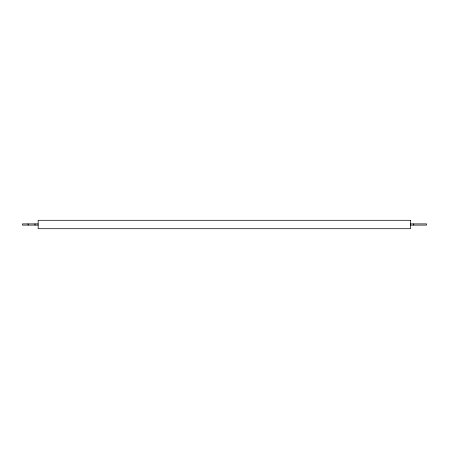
<?xml version="1.0" encoding="UTF-8"?>
<svg xmlns="http://www.w3.org/2000/svg" width="449" height="449" viewBox="0 0 449 449"><rect width="100%" height="100%" fill="white"/><g stroke="black" fill="none" stroke-linecap="round" stroke-linejoin="round"><path stroke-width="0.67" d="M38.137 223.899L22.45 223.899L22.45 225.101L38.137 225.101M410.549 223.899L426.55 223.899L426.55 225.101L410.549 225.101M413.748 223.899L413.748 225.101M35 223.899L35 225.101M28.107 223.899L28.107 225.101M410.549 220.296L38.137 220.296L38.137 228.704L410.549 228.704L410.549 220.296"/></g></svg>
